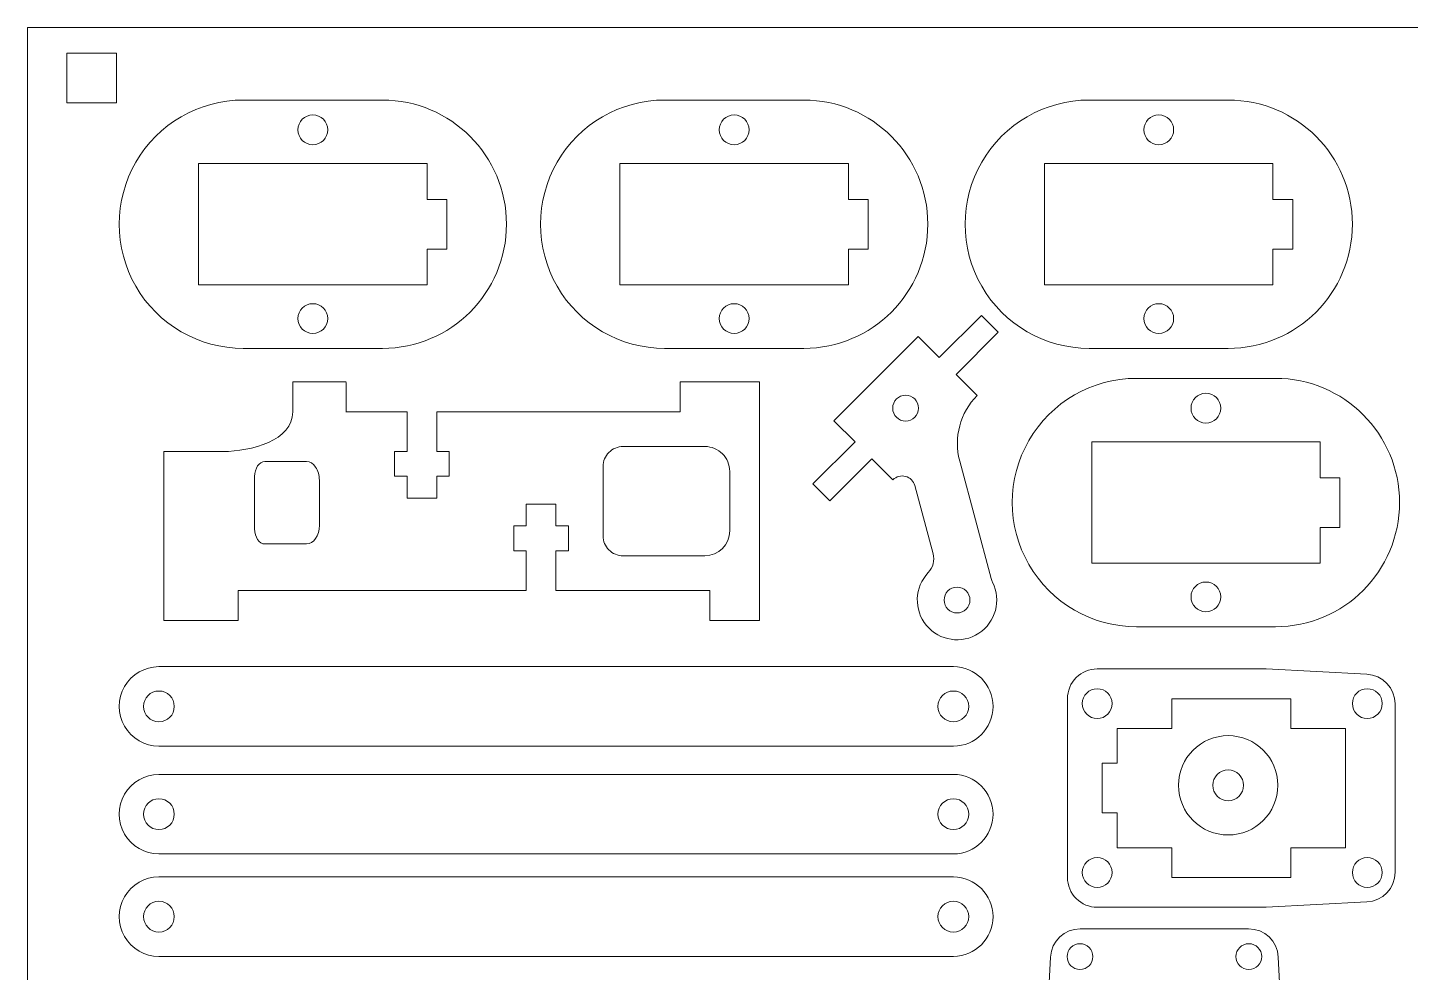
# Model space of a CAD drawing. Header units: centimetres. Extents: x -15 to 15, y -10 to 10.
# Drawn here: x -15 to -1.08, y 0.5 to 10.01 of the extents above; entities that cross this region are included whole.
import ezdxf

# ---------------------------------------------------------------- set-up
doc = ezdxf.new("R2010")
doc.units = ezdxf.units.CM
doc.header["$MEASUREMENT"] = 0
doc.layers.add('Default', color=7, linetype='Continuous')
doc.layers.add('Layer 1', color=7, linetype='Continuous')

msp = doc.modelspace()

# ---------------------------------------------------------------- linework, layer by layer
at = {"layer": 'Default', "color": 250, "lineweight": 20}
msp.add_lwpolyline([(-15, -9.99149), (15, -9.99149), (15, 10.00851), (-15, 10.00851), (-15, -9.99149)], close=True, dxfattribs=at)
at = {"layer": 'Default', "color": 250, "lineweight": 9}
for points, knots in [([(-12.82817, 9.27983), (-13.27475, 9.27983), (-13.68741, 9.04159), (-13.9107, 8.65483), (-13.9107, 8.65483), (-14.13398, 8.26808), (-14.13398, 7.79159), (-13.9107, 7.40483), (-13.9107, 7.40483), (-13.68741, 7.01808), (-13.27475, 6.77983), (-12.82817, 6.77983)], [0, 0, 0, 0, 0.25, 0.25, 0.25, 0.25, 0.5, 0.5, 0.5, 0.5, 1, 1, 1, 1]), ([(-11.42817, 6.77983), (-10.73781, 6.77983), (-10.17817, 7.33948), (-10.17817, 8.02983), (-10.17817, 8.02983), (-10.17816, 8.72019), (-10.7378, 9.27983), (-11.42816, 9.27983)], [0, 0, 0, 0, 0.33333333, 0.33333333, 0.33333333, 0.33333333, 1, 1, 1, 1]), ([(-8.58537, 9.27983), (-9.03195, 9.27983), (-9.44461, 9.04159), (-9.6679, 8.65483), (-9.6679, 8.65483), (-9.89118, 8.26808), (-9.89118, 7.79159), (-9.6679, 7.40483), (-9.6679, 7.40483), (-9.44461, 7.01808), (-9.03195, 6.77983), (-8.58537, 6.77983)], [0, 0, 0, 0, 0.25, 0.25, 0.25, 0.25, 0.5, 0.5, 0.5, 0.5, 1, 1, 1, 1]), ([(-7.18537, 6.77983), (-6.49501, 6.77983), (-5.93537, 7.33948), (-5.93537, 8.02983), (-5.93537, 8.02983), (-5.93536, 8.72019), (-6.495, 9.27983), (-7.18536, 9.27983)], [0, 0, 0, 0, 0.33333333, 0.33333333, 0.33333333, 0.33333333, 1, 1, 1, 1]), ([(-4.3097, 9.27983), (-4.75628, 9.27983), (-5.16894, 9.04159), (-5.39223, 8.65483), (-5.39223, 8.65483), (-5.61551, 8.26808), (-5.61551, 7.79159), (-5.39223, 7.40483), (-5.39223, 7.40483), (-5.16894, 7.01808), (-4.75628, 6.77983), (-4.3097, 6.77983)], [0, 0, 0, 0, 0.25, 0.25, 0.25, 0.25, 0.5, 0.5, 0.5, 0.5, 1, 1, 1, 1]), ([(-2.9097, 6.77983), (-2.21934, 6.77983), (-1.6597, 7.33948), (-1.6597, 8.02983), (-1.6597, 8.02983), (-1.65969, 8.72019), (-2.21933, 9.27983), (-2.90969, 9.27983)], [0, 0, 0, 0, 0.33333333, 0.33333333, 0.33333333, 0.33333333, 1, 1, 1, 1]), ([(-11.97817, 8.97982), (-11.97817, 9.06268), (-12.04532, 9.12983), (-12.12816, 9.12983), (-12.12816, 9.12983), (-12.21101, 9.12983), (-12.27816, 9.06268), (-12.27816, 8.97984), (-12.27816, 8.97984), (-12.27817, 8.89699), (-12.21101, 8.82984), (-12.12817, 8.82983), (-12.12817, 8.82983), (-12.04532, 8.82983), (-11.97817, 8.89699), (-11.97817, 8.97982)], [0, 0, 0, 0, 0.2, 0.2, 0.2, 0.2, 0.4, 0.4, 0.4, 0.4, 0.6, 0.6, 0.6, 0.6, 1, 1, 1, 1]), ([(-7.73537, 8.97982), (-7.73537, 9.06268), (-7.80252, 9.12983), (-7.88536, 9.12983), (-7.88536, 9.12983), (-7.96821, 9.12983), (-8.03536, 9.06268), (-8.03536, 8.97984), (-8.03536, 8.97984), (-8.03537, 8.89699), (-7.96821, 8.82984), (-7.88537, 8.82983), (-7.88537, 8.82983), (-7.80252, 8.82983), (-7.73537, 8.89699), (-7.73537, 8.97982)], [0, 0, 0, 0, 0.2, 0.2, 0.2, 0.2, 0.4, 0.4, 0.4, 0.4, 0.6, 0.6, 0.6, 0.6, 1, 1, 1, 1]), ([(-3.4597, 8.97982), (-3.4597, 9.06268), (-3.52685, 9.12983), (-3.60969, 9.12983), (-3.60969, 9.12983), (-3.69254, 9.12983), (-3.75969, 9.06268), (-3.75969, 8.97984), (-3.75969, 8.97984), (-3.7597, 8.89699), (-3.69254, 8.82984), (-3.6097, 8.82983), (-3.6097, 8.82983), (-3.52685, 8.82983), (-3.4597, 8.89699), (-3.4597, 8.97982)], [0, 0, 0, 0, 0.2, 0.2, 0.2, 0.2, 0.4, 0.4, 0.4, 0.4, 0.6, 0.6, 0.6, 0.6, 1, 1, 1, 1]), ([(-11.97817, 7.07983), (-11.97817, 7.16268), (-12.04532, 7.22983), (-12.12816, 7.22983), (-12.12816, 7.22983), (-12.21101, 7.22984), (-12.27816, 7.16268), (-12.27816, 7.07984), (-12.27816, 7.07984), (-12.27817, 6.99699), (-12.21101, 6.92984), (-12.12817, 6.92983), (-12.12817, 6.92983), (-12.04532, 6.92983), (-11.97817, 6.99699), (-11.97817, 7.07983)], [0, 0, 0, 0, 0.2, 0.2, 0.2, 0.2, 0.4, 0.4, 0.4, 0.4, 0.6, 0.6, 0.6, 0.6, 1, 1, 1, 1]), ([(-7.73537, 7.07983), (-7.73537, 7.16268), (-7.80252, 7.22983), (-7.88536, 7.22983), (-7.88536, 7.22983), (-7.96821, 7.22984), (-8.03536, 7.16268), (-8.03536, 7.07984), (-8.03536, 7.07984), (-8.03537, 6.99699), (-7.96821, 6.92984), (-7.88537, 6.92983), (-7.88537, 6.92983), (-7.80252, 6.92983), (-7.73537, 6.99699), (-7.73537, 7.07983)], [0, 0, 0, 0, 0.2, 0.2, 0.2, 0.2, 0.4, 0.4, 0.4, 0.4, 0.6, 0.6, 0.6, 0.6, 1, 1, 1, 1]), ([(-3.4597, 7.07983), (-3.4597, 7.16268), (-3.52685, 7.22983), (-3.60969, 7.22983), (-3.60969, 7.22983), (-3.69254, 7.22984), (-3.75969, 7.16268), (-3.75969, 7.07984), (-3.75969, 7.07984), (-3.7597, 6.99699), (-3.69254, 6.92984), (-3.6097, 6.92983), (-3.6097, 6.92983), (-3.52685, 6.92983), (-3.4597, 6.99699), (-3.4597, 7.07983)], [0, 0, 0, 0, 0.2, 0.2, 0.2, 0.2, 0.4, 0.4, 0.4, 0.4, 0.6, 0.6, 0.6, 0.6, 1, 1, 1, 1]), ([(-3.83464, 6.47828), (-4.28122, 6.47828), (-4.69388, 6.24004), (-4.91717, 5.85328), (-4.91717, 5.85328), (-5.14045, 5.46653), (-5.14045, 4.99004), (-4.91717, 4.60327), (-4.91717, 4.60327), (-4.69388, 4.21653), (-4.28122, 3.97827), (-3.83464, 3.97827)], [0, 0, 0, 0, 0.25, 0.25, 0.25, 0.25, 0.5, 0.5, 0.5, 0.5, 1, 1, 1, 1]), ([(-2.43464, 3.97827), (-1.74428, 3.97827), (-1.18464, 4.53792), (-1.18464, 5.22827), (-1.18464, 5.22827), (-1.18463, 5.91864), (-1.74427, 6.47828), (-2.43463, 6.47828)], [0, 0, 0, 0, 0.33333333, 0.33333333, 0.33333333, 0.33333333, 1, 1, 1, 1]), ([(-2.98464, 6.17828), (-2.98464, 6.26113), (-3.05179, 6.32828), (-3.13463, 6.32828), (-3.13463, 6.32828), (-3.21748, 6.32829), (-3.28463, 6.26113), (-3.28463, 6.17829), (-3.28463, 6.17829), (-3.28464, 6.09544), (-3.21748, 6.02829), (-3.13464, 6.02828), (-3.13464, 6.02828), (-3.05179, 6.02828), (-2.98464, 6.09544), (-2.98464, 6.17828)], [0, 0, 0, 0, 0.2, 0.2, 0.2, 0.2, 0.4, 0.4, 0.4, 0.4, 0.6, 0.6, 0.6, 0.6, 1, 1, 1, 1]), ([(-12.61209, 5.64095), (-12.6392, 5.64095), (-12.66521, 5.62506), (-12.68439, 5.59676), (-12.68439, 5.59676), (-12.70356, 5.56845), (-12.71433, 5.53007), (-12.71433, 5.49003)], [0, 0, 0, 0, 0.33333333, 0.33333333, 0.33333333, 0.33333333, 1, 1, 1, 1]), ([(-12.06251, 5.4523), (-12.06251, 5.50234), (-12.07597, 5.55033), (-12.09994, 5.5857), (-12.09994, 5.5857), (-12.12391, 5.62109), (-12.15641, 5.64095), (-12.19032, 5.64095)], [0, 0, 0, 0, 0.33333333, 0.33333333, 0.33333333, 0.33333333, 1, 1, 1, 1]), ([(-12.71433, 4.96181), (-12.71433, 4.92178), (-12.70356, 4.8834), (-12.68439, 4.85509), (-12.68439, 4.85509), (-12.66521, 4.82679), (-12.6392, 4.81089), (-12.61209, 4.81089)], [0, 0, 0, 0, 0.33333333, 0.33333333, 0.33333333, 0.33333333, 1, 1, 1, 1]), ([(-2.98464, 4.27828), (-2.98464, 4.36112), (-3.05179, 4.42827), (-3.13463, 4.42827), (-3.13463, 4.42827), (-3.21748, 4.42829), (-3.28463, 4.36112), (-3.28463, 4.27828), (-3.28463, 4.27828), (-3.28464, 4.19544), (-3.21748, 4.12828), (-3.13464, 4.12827), (-3.13464, 4.12827), (-3.05179, 4.12827), (-2.98464, 4.19544), (-2.98464, 4.27828)], [0, 0, 0, 0, 0.2, 0.2, 0.2, 0.2, 0.4, 0.4, 0.4, 0.4, 0.6, 0.6, 0.6, 0.6, 1, 1, 1, 1]), ([(-4.22928, 3.55384), (-4.30884, 3.55384), (-4.38514, 3.52224), (-4.4414, 3.46598), (-4.4414, 3.46598), (-4.49766, 3.40972), (-4.52928, 3.33341), (-4.52928, 3.25384)], [0, 0, 0, 0, 0.33333333, 0.33333333, 0.33333333, 0.33333333, 1, 1, 1, 1]), ([(-4.07928, 3.20384), (-4.07928, 3.28668), (-4.14644, 3.35385), (-4.22927, 3.35385), (-4.22927, 3.35385), (-4.31211, 3.35385), (-4.37928, 3.28668), (-4.37928, 3.20385), (-4.37928, 3.20385), (-4.37928, 3.12101), (-4.31211, 3.05386), (-4.22928, 3.05386), (-4.22928, 3.05386), (-4.14644, 3.05386), (-4.07928, 3.12101), (-4.07928, 3.20384)], [0, 0, 0, 0, 0.2, 0.2, 0.2, 0.2, 0.4, 0.4, 0.4, 0.4, 0.6, 0.6, 0.6, 0.6, 1, 1, 1, 1]), ([(-1.35927, 3.20384), (-1.35927, 3.28668), (-1.42644, 3.35385), (-1.50927, 3.35385), (-1.50927, 3.35385), (-1.59211, 3.35385), (-1.65928, 3.28668), (-1.65928, 3.20385), (-1.65928, 3.20385), (-1.65928, 3.12101), (-1.59211, 3.05386), (-1.50928, 3.05386), (-1.50928, 3.05386), (-1.42644, 3.05386), (-1.35927, 3.12101), (-1.35927, 3.20384)], [0, 0, 0, 0, 0.2, 0.2, 0.2, 0.2, 0.4, 0.4, 0.4, 0.4, 0.6, 0.6, 0.6, 0.6, 1, 1, 1, 1]), ([(-4.07928, 1.50386), (-4.07928, 1.58671), (-4.14643, 1.65386), (-4.22927, 1.65386), (-4.22927, 1.65386), (-4.31212, 1.65387), (-4.37927, 1.58671), (-4.37927, 1.50387), (-4.37927, 1.50387), (-4.37928, 1.42102), (-4.31212, 1.35387), (-4.22928, 1.35386), (-4.22928, 1.35386), (-4.14643, 1.35386), (-4.07928, 1.42102), (-4.07928, 1.50386)], [0, 0, 0, 0, 0.2, 0.2, 0.2, 0.2, 0.4, 0.4, 0.4, 0.4, 0.6, 0.6, 0.6, 0.6, 1, 1, 1, 1]), ([(-1.35927, 1.50386), (-1.35927, 1.58671), (-1.42643, 1.65386), (-1.50927, 1.65386), (-1.50927, 1.65386), (-1.59212, 1.65387), (-1.65927, 1.58671), (-1.65927, 1.50387), (-1.65927, 1.50387), (-1.65928, 1.42102), (-1.59212, 1.35387), (-1.50928, 1.35386), (-1.50928, 1.35386), (-1.42643, 1.35386), (-1.35927, 1.42102), (-1.35927, 1.50386)], [0, 0, 0, 0, 0.2, 0.2, 0.2, 0.2, 0.4, 0.4, 0.4, 0.4, 0.6, 0.6, 0.6, 0.6, 1, 1, 1, 1]), ([(-4.52928, 1.45386), (-4.52928, 1.3743), (-4.49766, 1.29799), (-4.4414, 1.24173), (-4.4414, 1.24173), (-4.38514, 1.18547), (-4.30884, 1.15386), (-4.22928, 1.15386)], [0, 0, 0, 0, 0.33333333, 0.33333333, 0.33333333, 0.33333333, 1, 1, 1, 1]), ([(-4.40276, 0.787), (-4.4745, 0.787), (-4.53266, 0.72884), (-4.53266, 0.65712), (-4.53266, 0.65712), (-4.53266, 0.58537), (-4.4745, 0.52721), (-4.40277, 0.52721), (-4.40277, 0.52721), (-4.33103, 0.52721), (-4.27287, 0.58537), (-4.27287, 0.6571), (-4.27287, 0.6571), (-4.27287, 0.72884), (-4.33103, 0.787), (-4.40276, 0.787)], [0, 0, 0, 0, 0.2, 0.2, 0.2, 0.2, 0.4, 0.4, 0.4, 0.4, 0.6, 0.6, 0.6, 0.6, 1, 1, 1, 1]), ([(-2.70277, 0.787), (-2.77451, 0.787), (-2.83267, 0.72884), (-2.83267, 0.65712), (-2.83267, 0.65712), (-2.83267, 0.58537), (-2.77451, 0.52721), (-2.70278, 0.52721), (-2.70278, 0.52721), (-2.63104, 0.52721), (-2.57288, 0.58537), (-2.57288, 0.6571), (-2.57288, 0.6571), (-2.57288, 0.72884), (-2.63104, 0.787), (-2.70277, 0.787)], [0, 0, 0, 0, 0.2, 0.2, 0.2, 0.2, 0.4, 0.4, 0.4, 0.4, 0.6, 0.6, 0.6, 0.6, 1, 1, 1, 1])]:
    msp.add_open_spline(points, degree=3, knots=knots, dxfattribs=at)
for points in [[(-11.42817, 9.27983), (-11.42817, 9.27983), (-12.82817, 9.27983), (-12.82817, 9.27983)], [(-7.18537, 9.27983), (-7.18537, 9.27983), (-8.58537, 9.27983), (-8.58537, 9.27983)], [(-2.9097, 9.27983), (-2.9097, 9.27983), (-4.3097, 9.27983), (-4.3097, 9.27983)], [(-13.27817, 7.41983), (-13.27817, 7.41983), (-13.27817, 8.63982), (-13.27817, 8.63982)], [(-13.27817, 8.63982), (-13.27817, 8.63982), (-10.97817, 8.63982), (-10.97817, 8.63982)], [(-10.97817, 8.63982), (-10.97817, 8.63982), (-10.97817, 8.27983), (-10.97817, 8.27983)], [(-9.03537, 7.41983), (-9.03537, 7.41983), (-9.03537, 8.63982), (-9.03537, 8.63982)], [(-9.03537, 8.63982), (-9.03537, 8.63982), (-6.73537, 8.63982), (-6.73537, 8.63982)], [(-6.73537, 8.63982), (-6.73537, 8.63982), (-6.73537, 8.27983), (-6.73537, 8.27983)], [(-4.7597, 7.41983), (-4.7597, 7.41983), (-4.7597, 8.63982), (-4.7597, 8.63982)], [(-4.7597, 8.63982), (-4.7597, 8.63982), (-2.4597, 8.63982), (-2.4597, 8.63982)], [(-2.4597, 8.63982), (-2.4597, 8.63982), (-2.4597, 8.27983), (-2.4597, 8.27983)], [(-10.97817, 8.27983), (-10.97817, 8.27983), (-10.77816, 8.27983), (-10.77816, 8.27983)], [(-10.77816, 8.27983), (-10.77816, 8.27983), (-10.77816, 7.77983), (-10.77816, 7.77983)], [(-6.73537, 8.27983), (-6.73537, 8.27983), (-6.53536, 8.27983), (-6.53536, 8.27983)], [(-6.53536, 8.27983), (-6.53536, 8.27983), (-6.53536, 7.77983), (-6.53536, 7.77983)], [(-2.4597, 8.27983), (-2.4597, 8.27983), (-2.25969, 8.27983), (-2.25969, 8.27983)], [(-2.25969, 8.27983), (-2.25969, 8.27983), (-2.25969, 7.77983), (-2.25969, 7.77983)], [(-10.97817, 7.77983), (-10.97817, 7.77983), (-10.97817, 7.41983), (-10.97817, 7.41983)], [(-10.77816, 7.77983), (-10.77816, 7.77983), (-10.97817, 7.77983), (-10.97817, 7.77983)], [(-6.73537, 7.77983), (-6.73537, 7.77983), (-6.73537, 7.41983), (-6.73537, 7.41983)], [(-6.53536, 7.77983), (-6.53536, 7.77983), (-6.73537, 7.77983), (-6.73537, 7.77983)], [(-2.4597, 7.77983), (-2.4597, 7.77983), (-2.4597, 7.41983), (-2.4597, 7.41983)], [(-2.25969, 7.77983), (-2.25969, 7.77983), (-2.4597, 7.77983), (-2.4597, 7.77983)], [(-10.97817, 7.41983), (-10.97817, 7.41983), (-13.27817, 7.41983), (-13.27817, 7.41983)], [(-6.73537, 7.41983), (-6.73537, 7.41983), (-9.03537, 7.41983), (-9.03537, 7.41983)], [(-2.4597, 7.41983), (-2.4597, 7.41983), (-4.7597, 7.41983), (-4.7597, 7.41983)], [(-12.82817, 6.77983), (-12.82817, 6.77983), (-11.42817, 6.77983), (-11.42817, 6.77983)], [(-8.58537, 6.77983), (-8.58537, 6.77983), (-7.18537, 6.77983), (-7.18537, 6.77983)], [(-4.3097, 6.77983), (-4.3097, 6.77983), (-2.9097, 6.77983), (-2.9097, 6.77983)], [(-2.43464, 6.47828), (-2.43464, 6.47828), (-3.83464, 6.47828), (-3.83464, 6.47828)], [(-11.1797, 6.14208), (-11.1797, 6.14208), (-11.1797, 5.74208), (-11.1797, 5.74208)], [(-10.8797, 5.74208), (-10.8797, 5.74208), (-10.8797, 6.14208), (-10.8797, 6.14208)], [(-11.3047, 5.74208), (-11.3047, 5.74208), (-11.3047, 5.49208), (-11.3047, 5.49208)], [(-11.1797, 5.74208), (-11.1797, 5.74208), (-11.3047, 5.74208), (-11.3047, 5.74208)], [(-10.7547, 5.74208), (-10.7547, 5.74208), (-10.8797, 5.74208), (-10.8797, 5.74208)], [(-10.7547, 5.49208), (-10.7547, 5.49208), (-10.7547, 5.74208), (-10.7547, 5.74208)], [(-4.28464, 4.61827), (-4.28464, 4.61827), (-4.28464, 5.83828), (-4.28464, 5.83828)], [(-4.28464, 5.83828), (-4.28464, 5.83828), (-1.98464, 5.83828), (-1.98464, 5.83828)], [(-1.98464, 5.83828), (-1.98464, 5.83828), (-1.98464, 5.47828), (-1.98464, 5.47828)], [(-12.19032, 5.64095), (-12.19032, 5.64095), (-12.61209, 5.64095), (-12.61209, 5.64095)], [(-12.71433, 5.49003), (-12.71433, 5.49003), (-12.71433, 4.96181), (-12.71433, 4.96181)], [(-12.06251, 4.99954), (-12.06251, 4.99954), (-12.06251, 5.4523), (-12.06251, 5.4523)], [(-11.3047, 5.49208), (-11.3047, 5.49208), (-11.1797, 5.49208), (-11.1797, 5.49208)], [(-11.1797, 5.49208), (-11.1797, 5.49208), (-11.1797, 5.27208), (-11.1797, 5.27208)], [(-10.8797, 5.27208), (-10.8797, 5.27208), (-10.8797, 5.49208), (-10.8797, 5.49208)], [(-10.8797, 5.49208), (-10.8797, 5.49208), (-10.7547, 5.49208), (-10.7547, 5.49208)], [(-1.98464, 5.47828), (-1.98464, 5.47828), (-1.78463, 5.47828), (-1.78463, 5.47828)], [(-1.78463, 5.47828), (-1.78463, 5.47828), (-1.78463, 4.97827), (-1.78463, 4.97827)], [(-11.1797, 5.27208), (-11.1797, 5.27208), (-10.8797, 5.27208), (-10.8797, 5.27208)], [(-9.98001, 5.21207), (-9.98001, 5.21207), (-9.68001, 5.21207), (-9.68001, 5.21207)], [(-9.98001, 4.99207), (-9.98001, 4.99207), (-9.98001, 5.21207), (-9.98001, 5.21207)], [(-9.68001, 5.21207), (-9.68001, 5.21207), (-9.68001, 4.99207), (-9.68001, 4.99207)], [(-12.19032, 4.81089), (-12.11973, 4.81089), (-12.06251, 4.89535), (-12.06251, 4.99954)], [(-10.10501, 4.99207), (-10.10501, 4.99207), (-9.98001, 4.99207), (-9.98001, 4.99207)], [(-10.10501, 4.74207), (-10.10501, 4.74207), (-10.10501, 4.99207), (-10.10501, 4.99207)], [(-9.68001, 4.99207), (-9.68001, 4.99207), (-9.55501, 4.99207), (-9.55501, 4.99207)], [(-9.55501, 4.99207), (-9.55501, 4.99207), (-9.55501, 4.74207), (-9.55501, 4.74207)], [(-1.98464, 4.97827), (-1.98464, 4.97827), (-1.98464, 4.61827), (-1.98464, 4.61827)], [(-1.78463, 4.97827), (-1.78463, 4.97827), (-1.98464, 4.97827), (-1.98464, 4.97827)], [(-12.61209, 4.81089), (-12.61209, 4.81089), (-12.19032, 4.81089), (-12.19032, 4.81089)], [(-9.98001, 4.74207), (-9.98001, 4.74207), (-10.10501, 4.74207), (-10.10501, 4.74207)], [(-9.98001, 4.34207), (-9.98001, 4.34207), (-9.98001, 4.74207), (-9.98001, 4.74207)], [(-9.55501, 4.74207), (-9.55501, 4.74207), (-9.68001, 4.74207), (-9.68001, 4.74207)], [(-9.68001, 4.74207), (-9.68001, 4.74207), (-9.68001, 4.34207), (-9.68001, 4.34207)], [(-1.98464, 4.61827), (-1.98464, 4.61827), (-4.28464, 4.61827), (-4.28464, 4.61827)], [(-3.83464, 3.97827), (-3.83464, 3.97827), (-2.43464, 3.97827), (-2.43464, 3.97827)], [(-2.52928, 3.55384), (-2.52928, 3.55384), (-4.22928, 3.55384), (-4.22928, 3.55384)], [(-2.52928, 3.55384), (-2.52928, 3.55384), (-1.51356, 3.50061), (-1.51356, 3.50061)], [(-1.22928, 3.20103), (-1.22928, 3.36061), (-1.35421, 3.49226), (-1.51356, 3.50061)], [(-4.52928, 3.25384), (-4.52928, 3.25384), (-4.52928, 1.45386), (-4.52928, 1.45386)], [(-2.27928, 3.25384), (-2.27928, 3.25384), (-3.47928, 3.25384), (-3.47928, 3.25384)], [(-3.47928, 3.25384), (-3.47928, 3.25384), (-3.47928, 2.95386), (-3.47928, 2.95386)], [(-2.27928, 2.95386), (-2.27928, 2.95386), (-2.27928, 3.25384), (-2.27928, 3.25384)], [(-1.22928, 1.50668), (-1.22928, 1.50668), (-1.22928, 3.20103), (-1.22928, 3.20103)], [(-4.02928, 2.95386), (-4.02928, 2.95386), (-3.47928, 2.95386), (-3.47928, 2.95386)], [(-4.02928, 2.60386), (-4.02928, 2.60386), (-4.02928, 2.95386), (-4.02928, 2.95386)], [(-2.27928, 2.95386), (-2.27928, 2.95386), (-1.72928, 2.95386), (-1.72928, 2.95386)], [(-1.72928, 2.95386), (-1.72928, 2.95386), (-1.72928, 1.75386), (-1.72928, 1.75386)], [(-4.17927, 2.10386), (-4.17927, 2.10386), (-4.17927, 2.60386), (-4.17927, 2.60386)], [(-4.17927, 2.60386), (-4.17927, 2.60386), (-4.02928, 2.60386), (-4.02928, 2.60386)], [(-4.02928, 2.10386), (-4.02928, 2.10386), (-4.17927, 2.10386), (-4.17927, 2.10386)], [(-4.02928, 1.75386), (-4.02928, 1.75386), (-4.02928, 2.10386), (-4.02928, 2.10386)], [(-3.47928, 1.75386), (-3.47928, 1.75386), (-4.02928, 1.75386), (-4.02928, 1.75386)], [(-3.47928, 1.45386), (-3.47928, 1.45386), (-3.47928, 1.75386), (-3.47928, 1.75386)], [(-1.72928, 1.75386), (-1.72928, 1.75386), (-2.27928, 1.75386), (-2.27928, 1.75386)], [(-2.27928, 1.75386), (-2.27928, 1.75386), (-2.27928, 1.45386), (-2.27928, 1.45386)], [(-2.27928, 1.45386), (-2.27928, 1.45386), (-3.47928, 1.45386), (-3.47928, 1.45386)], [(-1.51356, 1.2071), (-1.35421, 1.21545), (-1.22928, 1.3471), (-1.22928, 1.50668)], [(-4.22928, 1.15386), (-4.22928, 1.15386), (-2.52928, 1.15386), (-2.52928, 1.15386)], [(-2.52928, 1.15386), (-2.52928, 1.15386), (-1.51356, 1.2071), (-1.51356, 1.2071)], [(-4.39995, 0.9371), (-4.55953, 0.9371), (-4.69118, 0.81217), (-4.69953, 0.65281)], [(-2.70559, 0.9371), (-2.70559, 0.9371), (-4.39995, 0.9371), (-4.39995, 0.9371)], [(-2.40601, 0.65281), (-2.41436, 0.81217), (-2.54601, 0.9371), (-2.70559, 0.9371)], [(-4.75276, -0.3629), (-4.75276, -0.3629), (-4.69953, 0.65281), (-4.69953, 0.65281)], [(-2.35277, -0.3629), (-2.35277, -0.3629), (-2.40601, 0.65281), (-2.40601, 0.65281)]]:
    msp.add_open_spline(points, degree=3, dxfattribs=at)
at = {"layer": 'Layer 1', "color": 250, "lineweight": 9}
for points, knots in [([(-14.60463, 9.25338), (-14.60463, 9.25338), (-14.10463, 9.25338), (-14.10463, 9.25338), (-14.10463, 9.25338), (-14.10463, 9.25338), (-14.10463, 9.75338), (-14.10463, 9.75338), (-14.10463, 9.75338), (-14.10463, 9.75338), (-14.60463, 9.75338), (-14.60463, 9.75338), (-14.60463, 9.75338), (-14.60463, 9.75338), (-14.60463, 9.25338), (-14.60463, 9.25338), (-14.60463, 9.25338), (-14.60463, 9.25338), (-14.60463, 9.25338), (-14.60463, 9.25338)], [0, 0, 0, 0, 0.16666667, 0.16666667, 0.16666667, 0.16666667, 0.33333333, 0.33333333, 0.33333333, 0.33333333, 0.5, 0.5, 0.5, 0.5, 0.66666667, 0.66666667, 0.66666667, 0.66666667, 1, 1, 1, 1]), ([(-13.03001, 5.74208), (-12.75177, 5.74208), (-12.33001, 5.85249), (-12.33001, 6.13973), (-12.33001, 6.13973), (-12.33001, 6.22909), (-12.33001, 6.33372), (-12.33001, 6.44208)], [0, 0, 0, 0, 0.33333333, 0.33333333, 0.33333333, 0.33333333, 1, 1, 1, 1]), ([(-6.02877, 6.17865), (-6.02877, 6.25045), (-6.08699, 6.30865), (-6.15878, 6.30865), (-6.15878, 6.30865), (-6.23057, 6.30865), (-6.28877, 6.25045), (-6.28877, 6.17865), (-6.28877, 6.17865), (-6.28877, 6.10686), (-6.23057, 6.04865), (-6.15878, 6.04865), (-6.15878, 6.04865), (-6.08699, 6.04865), (-6.02877, 6.10686), (-6.02877, 6.17865)], [0, 0, 0, 0, 0.2, 0.2, 0.2, 0.2, 0.4, 0.4, 0.4, 0.4, 0.6, 0.6, 0.6, 0.6, 1, 1, 1, 1]), ([(-9.00501, 5.79208), (-9.05804, 5.79208), (-9.10892, 5.77101), (-9.14643, 5.73351), (-9.14643, 5.73351), (-9.18393, 5.696), (-9.205, 5.64513), (-9.205, 5.59208)], [0, 0, 0, 0, 0.33333333, 0.33333333, 0.33333333, 0.33333333, 1, 1, 1, 1]), ([(-7.93001, 5.54208), (-7.93001, 5.60839), (-7.95634, 5.67198), (-8.00323, 5.71886), (-8.00323, 5.71886), (-8.05011, 5.76575), (-8.11369, 5.79208), (-8.18001, 5.79208)], [0, 0, 0, 0, 0.33333333, 0.33333333, 0.33333333, 0.33333333, 1, 1, 1, 1]), ([(-6.06578, 5.39838), (-6.07795, 5.44382), (-6.11345, 5.47931), (-6.15888, 5.49148), (-6.15888, 5.49148), (-6.20431, 5.50366), (-6.25279, 5.49067), (-6.28605, 5.4574)], [0, 0, 0, 0, 0.33333333, 0.33333333, 0.33333333, 0.33333333, 1, 1, 1, 1]), ([(-9.205, 4.89207), (-9.205, 4.83903), (-9.18393, 4.78816), (-9.14643, 4.75065), (-9.14643, 4.75065), (-9.10892, 4.71315), (-9.05804, 4.69207), (-9.00501, 4.69207)], [0, 0, 0, 0, 0.33333333, 0.33333333, 0.33333333, 0.33333333, 1, 1, 1, 1]), ([(-5.93055, 4.52292), (-6.07076, 4.37596), (-6.07857, 4.14724), (-5.94871, 3.99106), (-5.94871, 3.99106), (-5.81884, 3.83488), (-5.59254, 3.80081), (-5.42246, 3.91186), (-5.42246, 3.91186), (-5.25239, 4.0229), (-5.19253, 4.24379), (-5.28328, 4.42551)], [0, 0, 0, 0, 0.25, 0.25, 0.25, 0.25, 0.5, 0.5, 0.5, 0.5, 1, 1, 1, 1]), ([(-5.51114, 4.24679), (-5.51114, 4.3186), (-5.56934, 4.37679), (-5.64113, 4.37679), (-5.64113, 4.37679), (-5.71293, 4.37679), (-5.77113, 4.3186), (-5.77114, 4.24679), (-5.77114, 4.24679), (-5.77114, 4.175), (-5.71293, 4.11679), (-5.64114, 4.11679), (-5.64114, 4.11679), (-5.56934, 4.11679), (-5.51114, 4.17499), (-5.51114, 4.24679)], [0, 0, 0, 0, 0.2, 0.2, 0.2, 0.2, 0.4, 0.4, 0.4, 0.4, 0.6, 0.6, 0.6, 0.6, 1, 1, 1, 1]), ([(-13.67816, 3.57603), (-13.82106, 3.57603), (-13.95311, 3.4998), (-14.02457, 3.37603), (-14.02457, 3.37603), (-14.09602, 3.25227), (-14.09602, 3.0998), (-14.02457, 2.97603), (-14.02457, 2.97603), (-13.95311, 2.85227), (-13.82106, 2.77605), (-13.67816, 2.77605)], [0, 0, 0, 0, 0.25, 0.25, 0.25, 0.25, 0.5, 0.5, 0.5, 0.5, 1, 1, 1, 1]), ([(-5.67816, 2.77605), (-5.45724, 2.77605), (-5.27816, 2.95512), (-5.27816, 3.17603), (-5.27816, 3.17603), (-5.27815, 3.39695), (-5.45724, 3.57603), (-5.67815, 3.57603)], [0, 0, 0, 0, 0.33333333, 0.33333333, 0.33333333, 0.33333333, 1, 1, 1, 1]), ([(-13.52316, 3.17603), (-13.52316, 3.26164), (-13.59255, 3.33103), (-13.67815, 3.33103), (-13.67815, 3.33103), (-13.76376, 3.33104), (-13.83315, 3.26164), (-13.83315, 3.17604), (-13.83315, 3.17604), (-13.83316, 3.09043), (-13.76376, 3.02104), (-13.67816, 3.02103), (-13.67816, 3.02103), (-13.59255, 3.02103), (-13.52316, 3.09043), (-13.52316, 3.17603)], [0, 0, 0, 0, 0.2, 0.2, 0.2, 0.2, 0.4, 0.4, 0.4, 0.4, 0.6, 0.6, 0.6, 0.6, 1, 1, 1, 1]), ([(-5.52316, 3.17603), (-5.52316, 3.26164), (-5.59255, 3.33103), (-5.67815, 3.33103), (-5.67815, 3.33103), (-5.76376, 3.33104), (-5.83315, 3.26164), (-5.83315, 3.17604), (-5.83315, 3.17604), (-5.83316, 3.09043), (-5.76376, 3.02104), (-5.67816, 3.02103), (-5.67816, 3.02103), (-5.59255, 3.02103), (-5.52316, 3.09043), (-5.52316, 3.17603)], [0, 0, 0, 0, 0.2, 0.2, 0.2, 0.2, 0.4, 0.4, 0.4, 0.4, 0.6, 0.6, 0.6, 0.6, 1, 1, 1, 1]), ([(-2.9107, 2.88148), (-3.18684, 2.88148), (-3.41068, 2.65762), (-3.41069, 2.38148), (-3.41069, 2.38148), (-3.41069, 2.10534), (-3.18684, 1.88148), (-2.9107, 1.88148), (-2.9107, 1.88148), (-2.63455, 1.88148), (-2.4107, 2.10534), (-2.4107, 2.38148), (-2.4107, 2.38148), (-2.41069, 2.65762), (-2.63455, 2.88148), (-2.91069, 2.88148)], [0, 0, 0, 0, 0.2, 0.2, 0.2, 0.2, 0.4, 0.4, 0.4, 0.4, 0.6, 0.6, 0.6, 0.6, 1, 1, 1, 1]), ([(-2.9107, 2.53648), (-2.9963, 2.53648), (-3.0657, 2.46707), (-3.0657, 2.38148), (-3.0657, 2.38148), (-3.0657, 2.29588), (-2.9963, 2.22648), (-2.9107, 2.22648), (-2.9107, 2.22648), (-2.82509, 2.22648), (-2.7557, 2.29588), (-2.7557, 2.38148), (-2.7557, 2.38148), (-2.75569, 2.46707), (-2.82509, 2.53648), (-2.91069, 2.53648)], [0, 0, 0, 0, 0.2, 0.2, 0.2, 0.2, 0.4, 0.4, 0.4, 0.4, 0.6, 0.6, 0.6, 0.6, 1, 1, 1, 1]), ([(-13.67816, 2.49124), (-13.82106, 2.49124), (-13.95311, 2.41501), (-14.02457, 2.29124), (-14.02457, 2.29124), (-14.09602, 2.16748), (-14.09602, 2.01501), (-14.02457, 1.89125), (-14.02457, 1.89125), (-13.95311, 1.76748), (-13.82106, 1.69126), (-13.67816, 1.69126)], [0, 0, 0, 0, 0.25, 0.25, 0.25, 0.25, 0.5, 0.5, 0.5, 0.5, 1, 1, 1, 1]), ([(-5.67816, 1.69126), (-5.45724, 1.69126), (-5.27816, 1.87033), (-5.27816, 2.09124), (-5.27816, 2.09124), (-5.27815, 2.31216), (-5.45724, 2.49124), (-5.67815, 2.49124)], [0, 0, 0, 0, 0.33333333, 0.33333333, 0.33333333, 0.33333333, 1, 1, 1, 1]), ([(-13.52316, 2.09124), (-13.52316, 2.17685), (-13.59255, 2.24625), (-13.67815, 2.24625), (-13.67815, 2.24625), (-13.76376, 2.24625), (-13.83315, 2.17685), (-13.83315, 2.09125), (-13.83315, 2.09125), (-13.83316, 2.00564), (-13.76376, 1.93626), (-13.67816, 1.93624), (-13.67816, 1.93624), (-13.59255, 1.93624), (-13.52316, 2.00564), (-13.52316, 2.09124)], [0, 0, 0, 0, 0.2, 0.2, 0.2, 0.2, 0.4, 0.4, 0.4, 0.4, 0.6, 0.6, 0.6, 0.6, 1, 1, 1, 1]), ([(-5.52316, 2.09124), (-5.52316, 2.17685), (-5.59255, 2.24625), (-5.67815, 2.24625), (-5.67815, 2.24625), (-5.76376, 2.24625), (-5.83315, 2.17685), (-5.83315, 2.09125), (-5.83315, 2.09125), (-5.83316, 2.00564), (-5.76376, 1.93626), (-5.67816, 1.93624), (-5.67816, 1.93624), (-5.59255, 1.93624), (-5.52316, 2.00564), (-5.52316, 2.09124)], [0, 0, 0, 0, 0.2, 0.2, 0.2, 0.2, 0.4, 0.4, 0.4, 0.4, 0.6, 0.6, 0.6, 0.6, 1, 1, 1, 1]), ([(-13.67816, 1.45936), (-13.82106, 1.45936), (-13.95311, 1.38313), (-14.02457, 1.25936), (-14.02457, 1.25936), (-14.09602, 1.1356), (-14.09602, 0.98313), (-14.02457, 0.85936), (-14.02457, 0.85936), (-13.95311, 0.7356), (-13.82106, 0.65938), (-13.67816, 0.65938)], [0, 0, 0, 0, 0.25, 0.25, 0.25, 0.25, 0.5, 0.5, 0.5, 0.5, 1, 1, 1, 1]), ([(-5.67816, 0.65938), (-5.45724, 0.65938), (-5.27816, 0.83845), (-5.27816, 1.05936), (-5.27816, 1.05936), (-5.27815, 1.28028), (-5.45724, 1.45936), (-5.67815, 1.45936)], [0, 0, 0, 0, 0.33333333, 0.33333333, 0.33333333, 0.33333333, 1, 1, 1, 1]), ([(-13.52316, 1.05936), (-13.52316, 1.14497), (-13.59255, 1.21436), (-13.67815, 1.21436), (-13.67815, 1.21436), (-13.76376, 1.21437), (-13.83315, 1.14497), (-13.83315, 1.05937), (-13.83315, 1.05937), (-13.83316, 0.97376), (-13.76376, 0.90437), (-13.67816, 0.90436), (-13.67816, 0.90436), (-13.59255, 0.90436), (-13.52316, 0.97376), (-13.52316, 1.05936)], [0, 0, 0, 0, 0.2, 0.2, 0.2, 0.2, 0.4, 0.4, 0.4, 0.4, 0.6, 0.6, 0.6, 0.6, 1, 1, 1, 1]), ([(-5.52316, 1.05936), (-5.52316, 1.14497), (-5.59255, 1.21436), (-5.67815, 1.21436), (-5.67815, 1.21436), (-5.76376, 1.21437), (-5.83315, 1.14497), (-5.83315, 1.05937), (-5.83315, 1.05937), (-5.83316, 0.97376), (-5.76376, 0.90437), (-5.67816, 0.90436), (-5.67816, 0.90436), (-5.59255, 0.90436), (-5.52316, 0.97376), (-5.52316, 1.05936)], [0, 0, 0, 0, 0.2, 0.2, 0.2, 0.2, 0.4, 0.4, 0.4, 0.4, 0.6, 0.6, 0.6, 0.6, 1, 1, 1, 1])]:
    msp.add_open_spline(points, degree=3, knots=knots, dxfattribs=at)
for points in [[(-5.3951, 7.11203), (-5.3951, 7.11203), (-5.81936, 6.68777), (-5.81936, 6.68777)], [(-5.22539, 6.94233), (-5.22539, 6.94233), (-5.3951, 7.11203), (-5.3951, 7.11203)], [(-6.03149, 6.8999), (-6.03149, 6.8999), (-6.88002, 6.05137), (-6.88002, 6.05137)], [(-5.81936, 6.68777), (-5.81936, 6.68777), (-6.03149, 6.8999), (-6.03149, 6.8999)], [(-5.22539, 6.94233), (-5.22539, 6.94233), (-5.64966, 6.51806), (-5.64966, 6.51806)], [(-12.33001, 6.44208), (-12.33001, 6.44208), (-11.7927, 6.44208), (-11.7927, 6.44208)], [(-11.79272, 6.43769), (-11.79272, 6.43769), (-11.79272, 6.13769), (-11.79272, 6.13769)], [(-8.43001, 6.44208), (-8.43001, 6.44208), (-7.63001, 6.44208), (-7.63001, 6.44208)], [(-8.43001, 6.44208), (-8.43001, 6.44208), (-8.43001, 6.14208), (-8.43001, 6.14208)], [(-7.63001, 6.44208), (-7.63001, 6.44208), (-7.63001, 4.04207), (-7.63001, 4.04207)], [(-5.64966, 6.51806), (-5.64966, 6.51806), (-5.43752, 6.30593), (-5.43752, 6.30593)], [(-5.43752, 6.30593), (-5.61019, 6.13327), (-5.67762, 5.88161), (-5.61442, 5.64574)], [(-11.1797, 6.14208), (-11.1797, 6.14208), (-11.7927, 6.14208), (-11.7927, 6.14208)], [(-8.43001, 6.14208), (-8.43001, 6.14208), (-10.8797, 6.14208), (-10.8797, 6.14208)], [(-6.66789, 5.83924), (-6.66789, 5.83924), (-6.88002, 6.05137), (-6.88002, 6.05137)], [(-13.63001, 4.04207), (-13.63001, 4.04207), (-13.63001, 5.74208), (-13.63001, 5.74208)], [(-13.03001, 5.74208), (-13.03001, 5.74208), (-13.63001, 5.74208), (-13.63001, 5.74208)], [(-8.18001, 5.79208), (-8.18001, 5.79208), (-9.00501, 5.79208), (-9.00501, 5.79208)], [(-7.09215, 5.41498), (-7.09215, 5.41498), (-6.66789, 5.83924), (-6.66789, 5.83924)], [(-9.205, 5.59208), (-9.205, 5.59208), (-9.205, 4.89207), (-9.205, 4.89207)], [(-6.92245, 5.24527), (-6.92245, 5.24527), (-6.49818, 5.66954), (-6.49818, 5.66954)], [(-6.49818, 5.66954), (-6.49818, 5.66954), (-6.28605, 5.4574), (-6.28605, 5.4574)], [(-5.61442, 5.64574), (-5.61442, 5.64574), (-5.29754, 4.4631), (-5.29754, 4.4631)], [(-7.93001, 4.94207), (-7.93001, 4.94207), (-7.93001, 5.54208), (-7.93001, 5.54208)], [(-7.09215, 5.41498), (-7.09215, 5.41498), (-6.92245, 5.24527), (-6.92245, 5.24527)], [(-5.88206, 4.71274), (-5.88206, 4.71274), (-6.06578, 5.39838), (-6.06578, 5.39838)], [(-8.18001, 4.69207), (-8.04193, 4.69207), (-7.93001, 4.804), (-7.93001, 4.94207)], [(-9.00501, 4.69207), (-9.00501, 4.69207), (-8.18001, 4.69207), (-8.18001, 4.69207)], [(-5.93055, 4.52292), (-5.88238, 4.57341), (-5.864, 4.64534), (-5.88206, 4.71273)], [(-5.29754, 4.4631), (-5.29406, 4.45012), (-5.28928, 4.43753), (-5.28328, 4.42551)], [(-12.88001, 4.34207), (-12.88001, 4.34207), (-12.88001, 4.04207), (-12.88001, 4.04207)], [(-9.98001, 4.34207), (-9.98001, 4.34207), (-12.88001, 4.34207), (-12.88001, 4.34207)], [(-8.13001, 4.34207), (-8.13001, 4.34207), (-9.68001, 4.34207), (-9.68001, 4.34207)], [(-8.13001, 4.04207), (-8.13001, 4.04207), (-8.13001, 4.34207), (-8.13001, 4.34207)], [(-12.88001, 4.04207), (-12.88001, 4.04207), (-13.63001, 4.04207), (-13.63001, 4.04207)], [(-7.63001, 4.04207), (-7.63001, 4.04207), (-8.13001, 4.04207), (-8.13001, 4.04207)], [(-13.67816, 3.57603), (-13.67816, 3.57603), (-5.67816, 3.57603), (-5.67816, 3.57603)], [(-5.67816, 2.77605), (-5.67816, 2.77605), (-13.67816, 2.77605), (-13.67816, 2.77605)], [(-13.67816, 2.49124), (-13.67816, 2.49124), (-5.67816, 2.49124), (-5.67816, 2.49124)], [(-5.67816, 1.69126), (-5.67816, 1.69126), (-13.67816, 1.69126), (-13.67816, 1.69126)], [(-13.67816, 1.45936), (-13.67816, 1.45936), (-5.67816, 1.45936), (-5.67816, 1.45936)], [(-5.67816, 0.65938), (-5.67816, 0.65938), (-13.67816, 0.65938), (-13.67816, 0.65938)]]:
    msp.add_open_spline(points, degree=3, dxfattribs=at)

doc.saveas('drawing.dxf')
